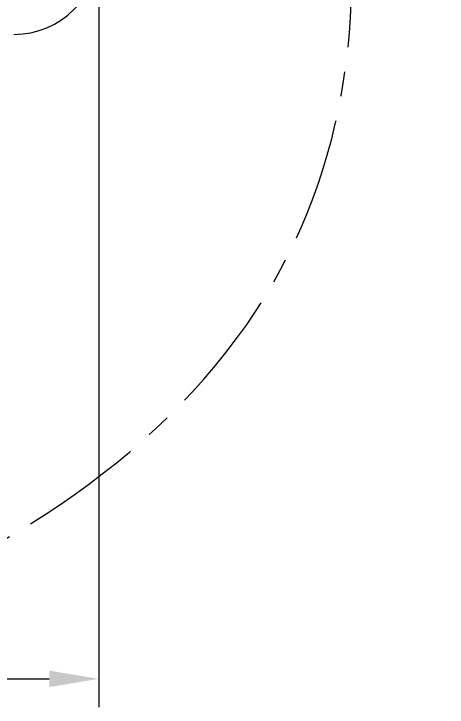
# Model space of a CAD drawing. Header units: millimetres. Extents: x 5066 to 5486, y -1867 to -1273.
# Drawn here: x 5242.62 to 5273.23, y -1785.07 to -1736.09 of the extents above; entities that cross this region are included whole.
import ezdxf

# ---------------------------------------------------------------- set-up
doc = ezdxf.new("R2010")
doc.units = ezdxf.units.MM
doc.header["$LTSCALE"] = 7
doc.header["$MEASUREMENT"] = 0
doc.linetypes.add('CENTER', pattern=[2, 1.25, -0.25, 0.25, -0.25])
for name, color, linetype in [('CL', 1, 'CENTER'), ('D', 2, 'CONTINUOUS'), ('DWG', 7, 'CONTINUOUS')]:
    doc.layers.add(name, color=color, linetype=linetype)

msp = doc.modelspace()

# ---------------------------------------------------------------- linework, layer by layer
at = {"layer": 'CL', "color": 1, "linetype": 'CENTER'}
msp.add_spline([(5221.619, -1755.515), (5224.422, -1775.942), (5253.464, -1764.616), (5258.08, -1696.791), (5231.299, -1623.625), (5231.025, -1621.271)], degree=3, dxfattribs=at)
at = {"layer": 'D'}
for p, q in [((5248.619, -1732.544), (5248.619, -1785.075)), ((5144.119, -1783.075), (5245.119, -1783.075))]:
    msp.add_line(p, q, dxfattribs=at)
msp.add_solid([(5245.119, -1782.491), (5245.119, -1783.658), (5248.619, -1783.075)], dxfattribs=at)
at = {"layer": 'DWG'}
msp.add_ellipse((5242.617, -1731.54), major_axis=(4.246, -4.246), ratio=0.999315, start_param=5.49813, end_param=7.068241, dxfattribs=at)

doc.saveas('drawing.dxf')
